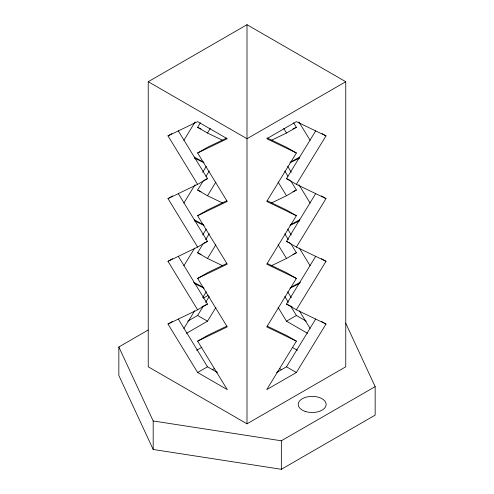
<?xml version="1.0" encoding="UTF-8"?>
<svg xmlns="http://www.w3.org/2000/svg" width="494" height="494" viewBox="0 0 494 494"><rect width="100%" height="100%" fill="white"/><g stroke="black" fill="none" stroke-linecap="round" stroke-linejoin="round"><path stroke-width="0.74" d="M183.879 140.315L195.087 121.975M222.658 140.327L207.499 133.034L197.625 127.329L200.422 122.747M207.499 133.034L210.302 128.446M183.879 203.034L195.087 184.694M202.694 172.252L206.294 166.355M222.658 203.046L207.499 195.754L197.625 190.048L203.225 180.878M206.029 176.296L209.234 171.054M207.499 195.754L215.903 181.996M183.879 265.747L194.685 248.068M202.694 234.971L206.294 229.074M222.658 265.76L207.499 258.467L197.625 252.767L203.225 243.598M205.628 239.67L209.234 233.773M207.499 258.467L215.903 244.715M183.879 328.467L194.685 310.788M202.694 297.684L206.294 291.793M267.211 138.005L286.501 147.286L296.375 152.986L266.754 201.453L296.375 215.705L266.754 264.173L296.375 278.425L266.754 326.886L296.375 341.144L266.754 389.605L296.375 372.501L326.003 324.039L321.396 321.378M187.745 321.186L197.625 315.487L203.225 306.317M205.628 302.39L209.234 296.493M315.728 193.555L286.501 241.362L296.375 247.068L326.003 198.6L296.375 184.348L286.501 178.643L315.728 130.836M186.429 333.351L207.499 321.186L215.903 307.435M296.375 184.348L326.003 135.881L322.057 133.602M326.003 324.039L296.375 309.781L286.501 304.082L315.728 256.275M296.375 309.781L326.003 261.32L321.396 258.658M276.628 372.501L286.501 366.801L315.728 318.988M148.243 81.714L247 24.7L345.757 81.714L345.757 366.801L247 423.815L148.243 366.801L148.243 81.714L247 138.734L345.757 81.714M178.272 130.836L207.499 178.643L197.625 184.348L167.997 135.881L171.943 133.602M172.604 321.378L167.997 324.039L197.625 372.501L227.246 389.605L197.625 341.144L227.246 326.886L197.625 278.425L227.246 264.173L197.625 215.705L227.246 201.453L197.625 152.986L207.499 147.286L226.789 138.005M178.272 193.555L207.499 241.362L197.625 247.068L167.997 198.6L172.604 195.939M271.342 140.327L286.501 133.034L296.375 127.329L293.578 122.747M197.625 215.705L207.499 210.006L226.789 200.725M290.453 162.112L299.821 157.03M178.272 256.275L207.499 304.082L197.625 309.781L167.997 261.32L172.604 258.658M271.342 203.046L286.501 195.754L296.375 190.048L290.775 180.878M197.625 278.425L207.499 272.725L226.789 263.438M290.453 224.832L299.821 219.75M345.676 323.107L375.156 386.629L375.156 415.133L281.339 469.3L153.183 449.472L118.844 375.483L118.844 346.973L148.12 330.072M203.343 298.191L208.005 295.498M271.342 265.76L286.501 258.467L296.375 252.767L290.775 243.598M197.625 341.144L207.499 335.438L226.789 326.157M290.453 287.545L300.513 282.136M196.544 350.32L201.855 347.251M197.625 372.501L207.499 366.801L217.372 372.501M278.097 307.435L286.501 321.186L296.375 315.487L306.255 321.186M212.476 369.629L214.47 368.481M118.844 346.973L153.183 420.968L281.339 440.79L375.156 386.629M167.997 135.881L197.625 121.629L227.246 138.734L197.625 152.986M292.936 128.99L296.375 127.329M204.053 180.304L207.499 178.643M167.997 198.6L197.625 184.348M289.947 162.736L299.592 158.092M292.936 191.709L296.375 190.048M204.053 243.023L207.499 241.362M167.997 261.32L197.625 247.068M289.947 225.455L299.592 220.812M292.936 254.422L296.375 252.767M201.984 306.731L207.499 304.082M167.997 324.039L197.625 309.781M289.947 288.169L299.592 283.531M326.003 135.881L296.375 121.629L266.754 138.734L296.375 152.986M197.625 127.329L201.064 128.99M286.501 178.643L289.947 180.304M194.179 157.03L203.547 162.112M194.408 158.092L204.053 162.736M267.211 200.725L286.501 210.006L296.375 215.705M197.625 190.048L201.064 191.709M286.501 241.362L289.947 243.023M296.375 247.068L326.003 261.32M194.179 219.75L203.547 224.832M194.408 220.812L204.053 225.455M267.211 263.438L286.501 272.725L296.375 278.425M197.625 252.767L201.064 254.422M286.501 304.082L292.016 306.731M193.487 282.136L203.547 287.545M194.408 283.531L204.053 288.169M267.211 326.157L286.501 335.438L296.375 341.144M321.396 195.939L326.003 198.6M286.501 321.186L307.571 333.351M292.145 347.251L297.456 350.32M197.625 315.487L207.499 321.186M286.501 366.801L296.375 372.501M279.53 368.481L281.524 369.629M298.913 121.975L310.121 140.315M283.698 128.446L286.501 133.034M287.706 166.355L291.306 172.252M298.913 184.694L310.121 203.034M284.766 171.054L287.971 176.296M278.097 181.996L286.501 195.754M287.706 229.074L291.306 234.971M299.315 248.068L310.121 265.747M284.766 233.773L288.373 239.67M278.097 244.715L286.501 258.467M287.706 291.793L291.306 297.684M299.315 310.788L310.121 328.467M284.766 296.493L288.373 302.39M290.775 306.317L296.375 315.487M178.272 318.988L207.499 366.801M281.339 440.79L281.339 469.3M247 24.7L247 423.815M153.183 420.968L153.183 449.472M305.193 411.416A13.968 8.065 0 0 0 326.145 404.432A13.968 8.065 0 0 0 305.193 397.448A13.968 8.065 0 0 0 305.193 411.416"/></g></svg>
